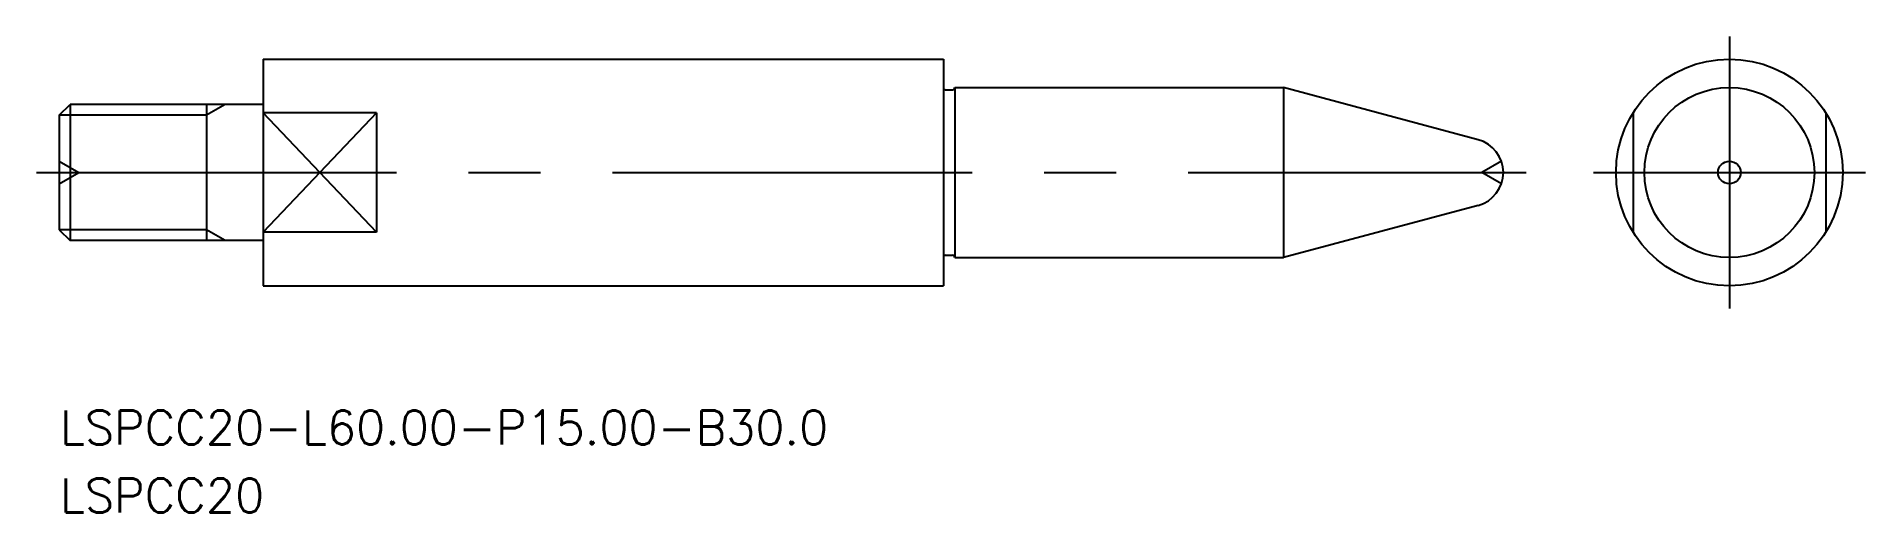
# Model space of a CAD drawing. Extents: x -20 to 141, y -30 to 12.
import ezdxf

# ---------------------------------------------------------------- set-up
doc = ezdxf.new("R2010")
doc.units = 0
doc.linetypes.add('CENTER', pattern=[50.8, 31.75, -6.35, 6.35, -6.35])
doc.linetypes.add('DASHED', pattern=[19.05, 12.7, -6.35])
doc.layers.get('0').update_dxf_attribs({"linetype": 'CONTINUOUS'})
doc.layers.add('CENTER', color=1, linetype='CENTER')
doc.styles.get("Standard").update_dxf_attribs({"font": 'txt.shx', "height": 3, "bigfont": 'bigfont.shx'})

msp = doc.modelspace()

# ---------------------------------------------------------------- linework, layer by layer
at = {"color": 7, "linetype": 'CONTINUOUS'}
for p, q in [((0, 10), (60, 10)), ((0, 10), (0, -10)), ((60, 10), (60, -10)), ((60.2, 7.3), (60.8, 7.3)), ((61, 7.5), (61, -7.5)), ((61, 7.5), (90, 7.5)), ((90, 7.5), (90, -7.5)), ((107.18, 2.9), (90, 7.5)), ((-18, 5.05), (-17.05, 6)), ((-18, 5.05), (-18, -5.05)), ((-17.05, 6), (-17.05, -6)), ((0, 6), (-17.05, 6)), ((-5, 6), (-5, -6)), ((10, 5.27), (0, 5.27)), ((10, 5.27), (10, -5.27)), ((107.18, -2.9), (90, -7.5)), ((-18, -5.05), (-17.05, -6)), ((0, -6), (-17.05, -6)), ((10, -5.27), (0, -5.27)), ((60.2, -7.3), (60.8, -7.3)), ((61, -7.5), (90, -7.5)), ((0, -10), (60, -10))]:
    msp.add_line(p, q, dxfattribs=at)
at = {"color": 3, "linetype": 'CONTINUOUS'}
for p, q in [((-5, 5.05), (-18, 5.05)), ((-3.36, 6), (-5, 5.05)), ((10, 5.27), (0, -5.27)), ((10, -5.27), (0, 5.27)), ((-5, -5.05), (-18, -5.05)), ((-3.36, -6), (-5, -5.05))]:
    msp.add_line(p, q, dxfattribs=at)
at = {"color": 3, "linetype": 'DASHED'}
for p, q in [((120.84, 5.27), (120.84, -5.27)), ((137.84, 5.27), (137.84, -5.27)), ((-18, 1), (-16.27, 0)), ((-18, -1), (-16.27, 0)), ((109.23, 1), (107.5, 0)), ((109.23, -1), (107.5, 0))]:
    msp.add_line(p, q, dxfattribs=at)
at = {"color": 7, "linetype": 'CONTINUOUS'}
for radius in [10, 7.5, 1]:
    msp.add_circle((129.34, 0), radius, dxfattribs=at)
for centre, radius, start, end in [((60.2, 7.5), 0.2, 180, 270), ((60.8, 7.5), 0.2, 270, 0), ((106.4, 0), 3, 285, 75), ((60.2, -7.5), 0.2, 90, 180), ((60.8, -7.5), 0.2, 0, 90)]:
    msp.add_arc(centre, radius, start, end, dxfattribs=at)
at = {"layer": 'CENTER', "color": 1, "linetype": 'CENTER'}
for p, q in [((129.34, 12), (129.34, -12)), ((-20, 0), (111.4, 0)), ((117.34, 0), (141.34, 0))]:
    msp.add_line(p, q, dxfattribs=at)

# ---------------------------------------------------------------- texts
at = {"color": 7, "linetype": 'CONTINUOUS'}
for s, p in [('LSPCC20-L60.00-P15.00-B30.0', (-17.92, -24)), ('LSPCC20', (-17.92, -30))]:
    msp.add_text(s, height=3, dxfattribs=at).set_placement(p)

doc.saveas('drawing.dxf')
